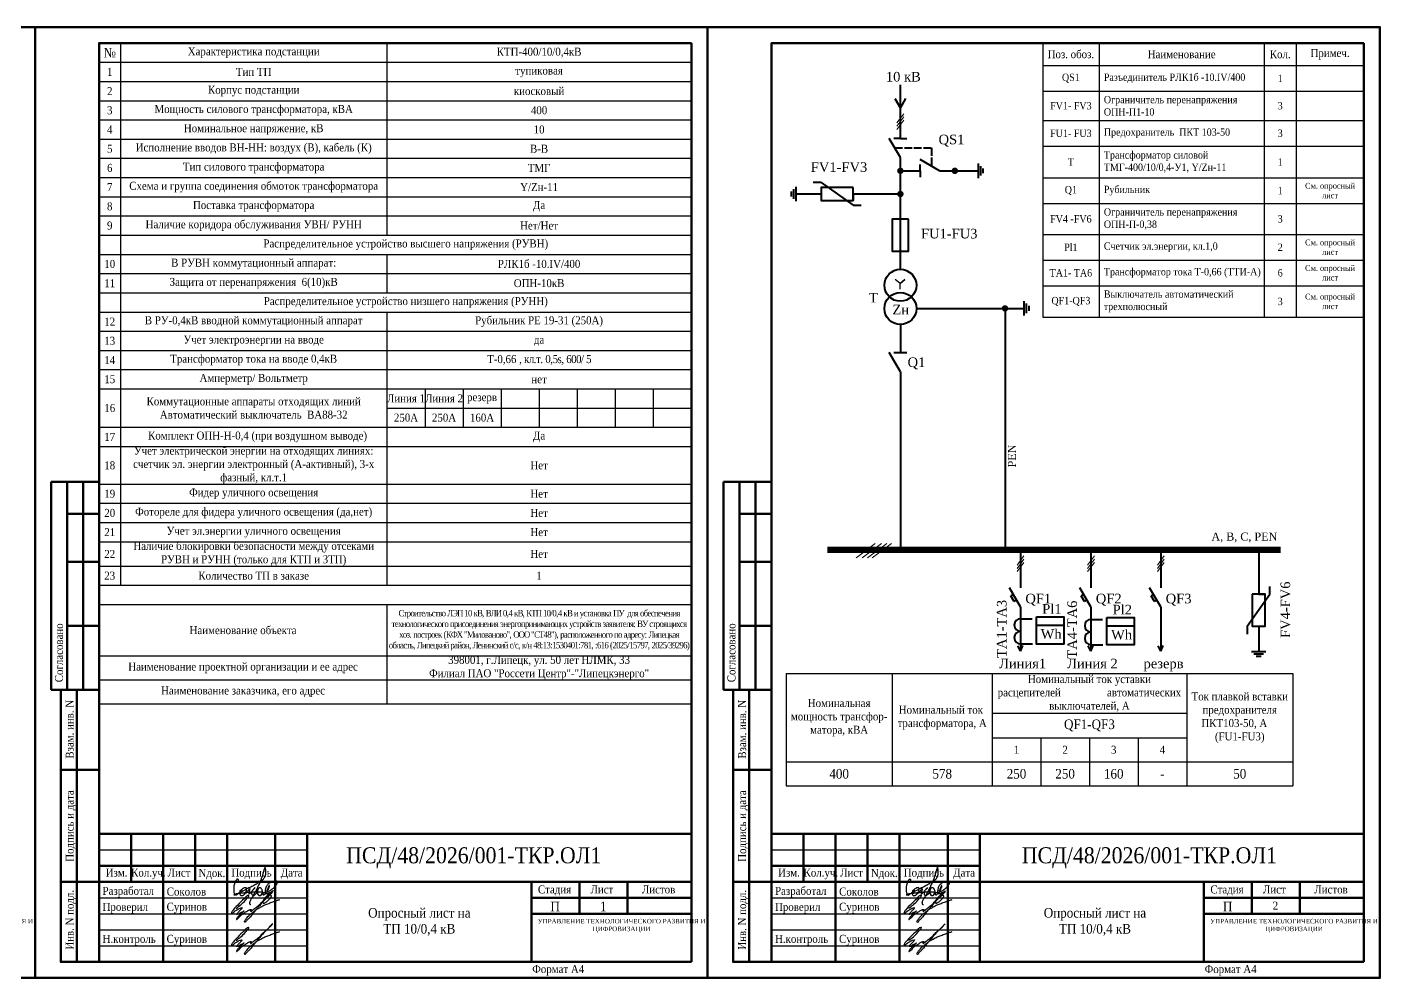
# Model space of a CAD drawing. Header units: millimetres. Extents: x 2157 to 10678, y 3616 to 3913.
# Drawn here: x 10255.4 to 10677.9, y 3616.3 to 3913.3 of the extents above; entities that cross this region are included whole.
import ezdxf

# ---------------------------------------------------------------- set-up
doc = ezdxf.new("R2010")
doc.units = ezdxf.units.MM
doc.linetypes.add('ACAD_ISO02W100', pattern=[15, 12, -3])
for name, color, linetype in [('П', 7, 'Continuous'), ('Чертеж', 7, 'Continuous'), ('Электрики', 7, 'Continuous')]:
    doc.layers.add(name, color=color, linetype=linetype)
doc.styles.add('Simplex8', font='times.ttf', dxfattribs={"height": 3.5})
doc.styles.get("Standard").update_dxf_attribs({"font": 'arial.ttf'})
doc.styles.add('стиль1', font='times.ttf', dxfattribs={"width": 0.9})
doc.styles.add('стиль2', font='times.ttf', dxfattribs={"width": 0.9, "height": 2.5})

# ---------------------------------------------------------------- blocks, each defined once
blk = doc.blocks.new('Штамп б')
at = {"lineweight": 70}
for points in [[(20, 0), (8, 0), (8, 85), (20, 85)], [(13, 0), (13, 85)], [(8, 60), (20, 60)], [(8, 25), (20, 25)]]:
    blk.add_lwpolyline(points, dxfattribs=at)
at = {"lineweight": 25, "style": 'Simplex8', "width": 0.9}
for s, p in [('Взам. инв. N', (12.06, 63.49)), ('Подпись и дата', (12.06, 31.28)), ('Инв. N подл.', (12.06, 3.82))]:
    blk.add_text(s, height=2.5, rotation=90, dxfattribs=at).set_placement(p)
blk = doc.blocks.new('A$C5B0935FB')
at = {"lineweight": 70}
for p, q in [((20, 65), (5, 65)), ((5, 0), (5, 65)), ((10, 55), (10, 65)), ((15, 0), (15, 65)), ((20, 0), (20, 65)), ((10, 40), (10, 55)), ((10, 55), (20, 55)), ((10, 20), (10, 40)), ((10, 40), (20, 40)), ((10, 0), (10, 20)), ((10, 20), (20, 20)), ((10, 0), (5, 0)), ((15, 0), (10, 0)), ((20, 0), (15, 0)), ((15, 0), (15, 0))]:
    blk.add_line(p, q, dxfattribs=at)
at = {"lineweight": 25, "style": 'стиль1', "width": 0.9}
blk.add_text('Согласовано', height=2.5, rotation=90, dxfattribs=at).set_placement((8.72, 2.35))
blk = doc.blocks.new('A$C7F1F469D')
at = {"color": 5, "lineweight": 25}
blk.add_spline([(-0.1, 1.78), (1.34, 2.93), (2.75, 4.33), (3.55, 5.31), (3.81, 5.64), (3.86, 5.8), (3.66, 5.81), (3.25, 5.7), (2.89, 5.36), (-1.09, 1.26), (-1.29, 0.98), (-1.47, 0.67), (-1.59, 0.28), (-1.54, 0.16), (-0.98, 0.55), (-0.42, 1.01), (0.34, 1.44), (1.08, 1.86), (1.69, 1.97), (1.62, 1.83), (1.26, 1.37), (0.56, 0.61), (0.16, 0.22), (0, 0), (0.24, -0.04), (0.82, 0.16), (1.44, 0.58), (2.18, 0.95), (2.33, 1.04), (1.93, 0.58), (1.28, 0.02), (0.64, -0.58), (0.1, -1.31), (-0.06, -1.68), (0.13, -1.59), (0.39, -1.41), (1.23, -0.56), (1.62, -0.16), (2.27, 0.27), (2.82, 0.65), (3.41, 1.04), (3.83, 1.25), (4.1, 1.35), (4.33, 1.44), (4.56, 1.45), (4.6, 1.35), (4.48, 1.19), (4.35, 0.92), (4.39, 0.82), (4.59, 0.91), (5.09, 1.34), (6.19, 2.18), (7.41, 3.21), (8.36, 4.22), (9.62, 5.31), (10.99, 6.68), (11.27, 6.98), (9.83, 5.51), (8.6, 4.26), (7.7, 3.28), (7.2, 2.7), (6.74, 2.12), (6.16, 1.41), (5.49, 0.62), (4.74, -0.34), (3.92, -1.29), (3.19, -1.94), (2.91, -2.31), (2.67, -2.58), (2.52, -2.55), (2.49, -2.26), (2.69, -1.9), (3.27, -1.11), (3.8, -0.52), (4.48, 0.07), (5.33, 0.79), (5.97, 1.29), (6.7, 1.77), (7.56, 2.21), (8.83, 2.91), (10.02, 3.35), (11.36, 3.83), (12.55, 4.24), (13.47, 4.57)], degree=3, dxfattribs=at)
blk = doc.blocks.new('Штамп фамилии')
at = {"color": 5}
for points in [[(43.73, -2.14), (43.83, -1.98), (43.93, -1.82), (44.04, -1.65), (44.11, -1.55), (44.23, -1.38), (44.32, -1.29), (44.41, -1.19), (44.52, -1.03), (44.65, -0.88), (44.74, -0.73), (44.83, -0.66), (44.93, -0.57), (44.93, -0.53), (44.92, -0.75), (44.86, -0.97), (44.83, -1.07), (44.81, -1.22), (44.75, -1.37), (44.72, -1.49), (44.69, -1.6), (44.66, -1.72), (44.63, -1.84), (44.61, -1.96), (44.61, -2.1), (44.64, -2.21), (44.67, -2.3), (44.77, -2.23), (44.87, -2.13), (44.95, -2.04), (45.04, -1.97), (45.13, -1.84), (45.25, -1.75), (45.32, -1.64), (45.4, -1.54), (45.51, -1.43), (45.63, -1.29), (45.73, -1.16), (45.83, -1.06), (45.94, -0.96), (46.05, -0.86), (46.13, -0.75), (46.2, -0.67), (46.28, -0.54), (46.36, -0.41), (46.45, -0.32), (46.54, -0.26), (46.33, -0.52), (46.17, -0.74), (46, -0.92), (45.89, -1.03), (45.74, -1.16), (45.61, -1.34), (45.55, -1.5), (45.52, -1.66), (45.51, -1.81), (45.5, -1.93), (45.5, -2.12), (45.55, -2.29), (45.59, -2.43), (45.65, -2.53), (45.74, -2.63), (45.87, -2.7), (46.05, -2.74), (46.16, -2.73), (46.26, -2.7), (46.4, -2.59), (46.51, -2.5), (46.61, -2.41), (46.74, -2.28), (46.84, -2.17), (46.91, -2.07), (47.05, -1.95), (47.16, -1.81), (47.24, -1.61), (47.28, -1.44), (47.26, -1.27), (47.26, -1.17), (47.25, -0.99), (47.25, -0.89), (47.28, -1.05), (47.28, -1.25), (47.27, -1.42), (47.27, -1.63), (47.28, -1.76), (47.3, -1.91), (47.32, -2.03), (47.34, -2.14), (47.38, -2.26), (47.43, -2.39), (47.49, -2.46), (47.55, -2.56), (47.63, -2.62), (47.79, -2.73), (47.93, -2.77), (48.05, -2.78), (48.16, -2.76), (48.29, -2.72), (48.43, -2.59), (48.56, -2.49), (48.67, -2.32), (48.74, -2.18), (48.82, -2.05), (48.89, -1.91), (48.93, -1.71), (48.93, -1.5), (48.92, -1.36), (48.89, -1.23), (48.84, -1.12), (48.77, -0.98), (48.7, -0.83), (48.62, -0.66), (48.52, -0.54), (48.43, -0.46), (48.31, -0.37), (48.2, -0.33), (48.1, -0.3), (48.01, -0.29), (47.91, -0.3), (47.82, -0.34), (47.69, -0.44), (47.61, -0.52), (47.55, -0.62), (47.5, -0.7), (47.43, -0.84), (47.4, -0.92), (47.38, -1.05), (47.32, -1.19), (47.28, -1.36), (47.3, -1.71), (47.35, -2.01), (47.38, -2.24), (47.56, -2.51), (47.76, -2.64), (47.95, -2.71), (48.21, -2.71), (48.39, -2.59), (48.56, -2.41), (48.76, -2.15), (48.94, -2.02), (49, -1.97), (48.99, -2.14), (48.99, -2.3), (49.03, -2.41), (49.1, -2.51), (49.19, -2.51), (49.33, -2.47), (49.46, -2.38), (49.69, -2.22), (49.82, -2.09), (50.06, -1.91), (50.18, -1.73), (50.36, -1.48), (50.47, -1.3), (50.56, -1.12), (50.59, -1.06), (50.65, -0.98), (50.74, -0.81), (50.79, -0.66), (50.84, -0.53), (50.88, -0.41), (50.96, -0.25), (51, -0.09), (51.03, 0.06), (51.04, 0.16), (51.03, 0.28), (51.03, 0.37), (50.99, 0.41), (50.95, 0.4), (50.92, 0.34), (50.87, 0.24), (50.82, 0.13), (50.78, 0.03), (50.73, -0.06), (50.71, -0.14), (50.67, -0.22), (50.62, -0.34), (50.58, -0.46), (50.55, -0.57), (50.51, -0.66), (50.46, -0.74), (50.42, -0.83), (50.38, -0.95), (50.31, -1.07), (50.27, -1.17), (50.26, -1.28), (50.26, -1.41), (50.29, -1.48), (50.33, -1.51), (50.38, -1.52), (50.51, -1.54), (50.64, -1.52), (50.81, -1.47), (50.95, -1.4), (51.11, -1.3), (51.29, -1.22), (51.39, -1.11), (51.52, -1.04), (51.61, -0.95), (51.72, -0.88), (51.85, -0.74), (52, -0.66), (52.17, -0.54), (52.29, -0.43), (52.42, -0.29), (52.55, -0.12), (52.81, 0.14), (52.96, 0.34), (53.06, 0.44), (53.23, 0.71), (53.35, 0.85), (53.46, 1.1), (53.53, 1.37), (53.56, 1.53), (53.55, 1.64), (53.48, 1.68), (53.37, 1.71), (53.22, 1.74), (53.08, 1.75), (52.93, 1.76), (52.74, 1.75), (52.59, 1.72), (52.41, 1.69), (52.3, 1.66), (52.19, 1.62), (52.05, 1.58), (51.87, 1.53), (51.73, 1.47), (51.6, 1.42), (51.5, 1.37), (51.36, 1.3), (51.24, 1.26), (51.08, 1.18), (50.97, 1.1), (50.83, 0.98), (50.73, 0.9), (50.58, 0.79), (50.41, 0.59), (50.31, 0.47), (50.22, 0.31), (50.15, 0.2), (50.05, 0.03), (50, -0.13), (49.94, -0.25), (49.89, -0.41), (49.85, -0.58), (49.81, -0.74), (49.77, -0.98), (49.75, -1.13), (49.74, -1.3), (49.72, -1.48), (49.7, -1.63), (49.7, -1.76), (49.69, -1.89), (49.73, -1.99), (49.77, -2.03), (49.86, -2.07), (49.94, -2.07), (50.05, -2.08), (50.18, -2.08), (50.31, -2.07), (50.39, -2.04), (50.54, -2.01), (50.72, -1.96), (50.96, -1.88), (51.14, -1.83), (51.26, -1.78), (51.39, -1.74), (51.56, -1.7), (51.72, -1.63), (51.88, -1.57), (52.04, -1.49), (52.13, -1.41), (52.22, -1.28), (52.24, -1.22), (52.18, -1.27), (52.06, -1.35), (51.95, -1.42), (51.83, -1.49), (51.72, -1.55), (51.63, -1.65), (51.53, -1.75), (51.44, -1.86), (51.33, -1.92), (51.23, -2.02), (51.13, -2.11), (51.02, -2.2), (50.92, -2.26), (50.81, -2.34), (50.75, -2.44), (50.66, -2.52), (50.55, -2.61), (50.5, -2.67), (50.4, -2.78), (50.3, -2.89), (50.18, -2.99), (50.11, -3.06), (49.99, -3.17), (49.87, -3.28), (49.76, -3.38), (49.63, -3.54), (49.53, -3.65), (49.49, -3.74), (49.41, -3.86), (49.34, -3.96), (49.27, -4.04), (49.19, -4.15), (49.15, -4.22), (49.09, -4.33), (49.05, -4.44), (49.03, -4.54), (49.03, -4.64), (49.03, -4.72), (49.03, -4.81), (49.04, -4.91), (49.05, -5), (49.08, -5.05), (49.14, -5.12), (49.19, -5.15), (49.32, -5.16), (49.52, -5.09), (49.61, -5.04), (49.79, -4.95), (49.93, -4.85), (50.02, -4.79), (50.17, -4.66), (50.3, -4.55), (50.49, -4.41), (50.64, -4.29), (50.79, -4.13), (50.96, -3.99), (51.12, -3.82), (51.28, -3.66), (51.42, -3.49), (51.51, -3.35), (51.6, -3.2), (51.63, -3.06), (51.66, -2.96), (51.66, -2.87), (51.61, -2.79), (51.55, -2.7), (51.42, -2.62), (51.36, -2.56), (51.06, -2.43), (50.9, -2.37), (50.74, -2.3), (50.52, -2.21), (50.27, -2.09), (50.08, -2.05), (49.88, -1.98), (49.69, -1.95), (49.48, -1.91), (49.23, -1.85), (49.07, -1.8), (48.9, -1.77), (48.69, -1.74), (48.57, -1.72), (48.35, -1.7), (48.23, -1.7), (48.05, -1.68), (47.81, -1.66), (47.6, -1.65), (47.4, -1.65), (47.25, -1.65), (47, -1.63), (46.84, -1.64), (46.62, -1.65), (46.43, -1.66), (46.27, -1.67), (46.1, -1.69), (45.81, -1.71), (45.58, -1.71), (45.37, -1.74), (45.12, -1.76), (44.85, -1.77), (44.66, -1.77), (44.47, -1.79), (44.19, -1.8), (44.03, -1.82), (43.69, -1.85), (43.48, -1.89), (43.28, -1.91), (43.06, -1.95), (42.79, -1.98), (42.58, -2.01), (42.41, -2.04), (42.07, -2.06), (41.79, -2.1), (41.52, -2.14), (41.25, -2.18), (40.95, -2.22), (40.69, -2.26), (40.48, -2.32), (40.25, -2.38), (40.08, -2.45), (39.94, -2.51), (40.01, -2.53), (40.29, -2.48), (40.42, -2.42), (40.63, -2.37), (40.91, -2.32), (41.13, -2.22), (41.37, -2.12), (41.57, -1.98), (41.78, -1.85), (41.96, -1.76), (42.11, -1.68), (42.25, -1.57), (42.49, -1.48), (42.66, -1.38), (42.84, -1.28), (43.03, -1.17), (43.29, -1.03), (43.5, -0.91), (43.63, -0.85), (43.71, -0.79), (43.85, -0.74), (43.99, -0.66), (44.12, -0.57), (44.26, -0.49), (44.44, -0.39), (44.66, -0.27), (44.85, -0.19), (45.07, -0.09), (45.27, 0.01), (45.6, 0.18), (45.89, 0.32), (46.14, 0.46), (46.28, 0.53), (46.41, 0.58), (46.52, 0.65), (46.65, 0.72), (46.8, 0.81), (46.92, 0.88), (47.08, 0.96), (47.28, 1.1), (47.44, 1.22), (47.61, 1.32), (47.82, 1.45), (47.96, 1.51), (48.11, 1.6), (48.27, 1.69), (48.4, 1.8), (48.56, 1.9), (48.67, 1.98), (48.87, 2.12), (48.96, 2.2), (49.05, 2.26), (49.18, 2.41), (49.33, 2.58), (49.44, 2.76), (49.53, 2.91), (49.58, 2.99), (49.65, 3.13), (49.69, 3.19), (49.72, 3.27), (49.77, 3.43), (49.81, 3.54), (49.83, 3.65), (49.87, 3.74), (49.89, 3.84), (49.91, 3.97), (49.91, 4.05), (49.93, 4.19), (49.93, 4.29), (49.93, 4.48), (49.94, 4.62), (49.93, 4.79), (49.94, 4.92), (49.92, 5.17), (49.9, 5.34), (49.85, 5.46), (49.82, 5.64), (49.8, 5.81), (49.75, 6.03), (49.72, 6.14), (49.7, 6.21), (49.66, 6.11), (49.6, 5.96), (49.54, 5.74), (49.49, 5.6), (49.45, 5.5), (49.4, 5.38), (49.36, 5.28), (49.33, 5.13), (49.29, 5.05), (49.24, 4.88), (49.22, 4.8), (49.21, 4.71), (49.14, 4.53), (49.13, 4.39), (49.1, 4.29), (49.08, 4.21), (49.04, 4.11), (48.98, 3.94), (48.93, 3.75), (48.85, 3.52), (48.8, 3.33), (48.75, 3.18), (48.71, 3.05), (48.67, 2.91), (48.61, 2.76), (48.51, 2.51), (48.43, 2.27), (48.3, 2), (48.19, 1.73), (48.04, 1.41), (47.91, 1.07), (47.75, 0.67), (47.66, 0.47), (47.53, 0.23), (47.46, 0.05), (47.33, -0.21), (47.23, -0.42), (47.12, -0.63), (46.99, -0.88), (46.89, -1.07), (46.77, -1.3), (46.67, -1.5), (46.57, -1.65), (46.47, -1.88), (46.38, -2.04), (46.33, -2.15), (46.23, -2.39), (46.13, -2.57), (46.02, -2.74), (45.92, -2.88), (45.86, -3.02), (45.76, -3.15), (45.6, -3.42), (45.47, -3.62), (45.35, -3.84), (45.24, -4.02), (45.15, -4.2), (45.03, -4.41), (44.92, -4.61), (44.89, -4.74), (44.89, -4.8), (44.88, -4.88), (44.86, -4.94), (44.86, -5.01), (44.85, -5.09), (44.85, -5.14), (44.87, -5.24), (44.88, -5.29), (44.9, -5.35), (44.92, -5.38), (44.94, -5.41), (44.97, -5.44), (45.04, -5.47), (45.11, -5.49), (45.2, -5.49), (45.28, -5.49)], [(40.77, 1.76), (40.77, 1.49), (40.98, 1.54), (41.14, 1.65), (41.28, 1.84), (41.37, 1.98), (41.37, 2.16), (41.29, 2.26), (41.2, 2.35), (41.07, 2.38), (40.96, 2.38), (40.9, 2.32), (40.79, 2.19), (40.73, 2.13), (40.66, 2.05), (40.62, 1.93), (40.51, 1.89), (40.45, 1.78), (40.45, 1.69), (40.4, 1.64), (40.35, 1.55), (40.31, 1.46), (40.27, 1.35), (40.24, 1.25), (40.21, 1.16), (40.17, 1.04), (40.14, 0.95), (40.12, 0.86), (40.09, 0.75), (40.06, 0.65), (40.02, 0.57), (40.01, 0.47), (39.99, 0.39), (39.97, 0.24), (39.95, 0.12), (39.93, -0.06), (39.93, -0.18), (39.92, -0.3), (39.91, -0.4), (39.91, -0.51), (39.91, -0.63), (39.91, -0.74), (39.92, -0.85), (39.92, -0.95), (39.93, -1.03), (39.93, -1.13), (39.93, -1.22), (39.94, -1.38), (39.94, -1.52), (39.96, -1.64), (39.97, -1.75), (40.04, -1.95), (40.08, -2.05), (40.12, -2.17), (40.16, -2.26), (40.23, -2.39), (40.31, -2.48), (40.41, -2.55), (40.52, -2.6), (40.59, -2.61), (40.69, -2.57), (40.79, -2.5), (40.88, -2.43), (40.96, -2.37), (41.08, -2.27), (41.22, -2.14), (41.34, -2.09), (41.46, -2), (41.55, -1.93), (41.66, -1.84), (41.74, -1.76), (41.81, -1.7), (41.89, -1.64), (41.99, -1.55), (42.03, -1.45), (41.93, -1.63), (41.9, -1.74), (41.88, -1.84), (41.86, -1.94), (41.83, -2.04), (41.83, -2.17), (41.83, -2.27), (41.85, -2.37), (41.88, -2.46), (41.92, -2.54), (41.99, -2.64), (42.08, -2.71), (42.19, -2.74), (42.29, -2.74), (42.42, -2.74), (42.55, -2.72), (42.7, -2.69), (42.81, -2.65), (42.91, -2.61), (43.07, -2.5), (43.17, -2.4), (43.27, -2.29), (43.37, -2.17), (43.47, -2.07), (43.55, -1.94), (43.61, -1.82), (43.7, -1.66), (43.76, -1.52), (43.83, -1.36), (43.89, -1.19), (43.91, -1.04), (43.93, -0.85), (43.93, -0.69), (43.93, -0.56), (43.9, -0.44), (43.83, -0.37), (43.73, -0.31), (43.6, -0.3), (43.42, -0.3), (43.28, -0.33), (43.17, -0.37), (43, -0.47), (42.88, -0.54), (42.8, -0.59), (42.66, -0.67), (42.56, -0.74), (42.42, -0.84), (42.28, -0.96), (42.18, -1.08), (42.12, -1.19), (42.08, -1.32), (42.02, -1.48)], [(42.05, -1.5), (42.12, -1.46), (42.2, -1.41), (42.26, -1.36), (42.36, -1.28), (42.43, -1.16), (42.49, -1.06), (42.51, -0.95), (42.54, -0.85), (42.52, -0.78), (42.4, -0.86), (42.29, -0.96), (42.18, -1.05), (42.09, -1.11), (42, -1.18), (41.92, -1.24), (41.85, -1.3), (41.79, -1.35), (41.75, -1.41)]]:
    blk.add_lwpolyline(points, dxfattribs=at)
at = {"layer": 'Чертеж', "color": 67, "lineweight": -2, "true_color": 0x727430}
for p in [(40.81, -8.53), (40.81, -18.55)]:
    blk.add_blockref('A$C7F1F469D', p, dxfattribs=at)
at = {"color": 7, "char_height": 2.5, "attachment_point": 4, "style": 'стиль1'}
for s, insert, width in [(' Разработал', (-1.9, -1.68), 17), ('Соколов', (18.98, -1.52), 20), (' Проверил', (-1.9, -6.68), 17), (' Суринов', (18.1, -6.65), 20), (' Н.контроль', (-1.9, -16.68), 17), (' Суринов', (18.1, -16.68), 20)]:
    blk.add_mtext(s, dxfattribs=dict(at, insert=insert, width=width))
blk = doc.blocks.new('А4 в ТКР')
at = {"lineweight": 70}
for p, q in [((1351178.48, 433019.77), (1351178.48, 432732.77)), ((1351178.48, 432772.77), (1350993.48, 432772.77))]:
    blk.add_line(p, q, dxfattribs=at)
for points in [[(1351178.48, 433019.77), (1350993.48, 433019.77), (1350993.48, 432732.77)], [(1350993.48, 432772.77), (1350993.48, 432732.77)], [(1351003.48, 432772.77), (1351003.48, 432757.77)], [(1351003.48, 432772.77), (1351003.48, 432757.77)], [(1351013.48, 432772.77), (1351013.48, 432732.77)], [(1351013.48, 432772.77), (1351013.48, 432732.77)], [(1351023.48, 432772.77), (1351023.48, 432757.77)], [(1351023.48, 432772.77), (1351023.48, 432757.77)], [(1351033.48, 432772.77), (1351033.48, 432732.77)], [(1351033.48, 432772.77), (1351033.48, 432732.77)], [(1351048.48, 432772.77), (1351048.48, 432732.77)], [(1351048.48, 432772.77), (1351048.48, 432732.77)], [(1351058.48, 432772.77), (1351058.48, 432732.77)], [(1351058.48, 432772.77), (1351058.48, 432732.77)], [(1350993.48, 432762.77), (1351058.48, 432762.77)], [(1350993.48, 432762.77), (1351058.48, 432762.77)], [(1350993.48, 432757.77), (1351058.48, 432757.77)], [(1350993.48, 432757.77), (1351058.48, 432757.77)], [(1351058.48, 432757.77), (1351178.48, 432757.77)], [(1351058.48, 432757.77), (1351178.48, 432757.77)], [(1351128.48, 432757.77), (1351128.48, 432732.77)], [(1351128.48, 432757.77), (1351128.48, 432732.77)], [(1351143.48, 432757.77), (1351143.48, 432747.77)], [(1351143.48, 432757.77), (1351143.48, 432747.77)], [(1351158.48, 432757.77), (1351158.48, 432747.77)], [(1351158.48, 432757.77), (1351158.48, 432747.77)], [(1351128.48, 432752.77), (1351178.48, 432752.77)], [(1351128.48, 432752.77), (1351178.48, 432752.77)], [(1351128.48, 432747.77), (1351178.48, 432747.77)], [(1351128.48, 432747.77), (1351178.48, 432747.77)], [(1350993.48, 432732.77), (1351178.48, 432732.77)], [(1350993.48, 432732.77), (1351178.48, 432732.77)]]:
    blk.add_lwpolyline(points, dxfattribs=at)
at = {"lineweight": 30}
for points in [[(1350993.48, 432772.77), (1351058.48, 432772.77)], [(1350993.48, 432767.77), (1351058.48, 432767.77)], [(1350993.48, 432767.77), (1351058.48, 432767.77)], [(1350993.48, 432757.77), (1351058.48, 432757.77)], [(1350993.48, 432757.77), (1351058.48, 432757.77)], [(1350993.48, 432752.77), (1351058.48, 432752.77)], [(1350993.48, 432752.77), (1351058.48, 432752.77)], [(1350993.48, 432747.77), (1351058.48, 432747.77)], [(1350993.48, 432747.77), (1351058.48, 432747.77)], [(1350993.48, 432742.77), (1351058.48, 432742.77)], [(1350993.48, 432742.77), (1351058.48, 432742.77)], [(1350993.48, 432737.77), (1351058.48, 432737.77)], [(1350993.48, 432737.77), (1351058.48, 432737.77)]]:
    blk.add_lwpolyline(points, dxfattribs=at)
at = {"layer": 'П'}
blk.add_line((1351183.48, 433024.77), (1351183.48, 432727.77), dxfattribs=at)
for points in [[(1350973.48, 432727.77), (1351183.48, 432727.77), (1351183.48, 433024.77), (1350973.48, 433024.77)], [(1350973.48, 433024.77), (1351183.48, 433024.77), (1351183.48, 432727.77), (1350973.48, 432727.77)]]:
    blk.add_lwpolyline(points, close=True, dxfattribs=at)
for name, p in [('A$C5B0935FB', (1350973.48, 432817.77)), ('Штамп фамилии', (1350995.61, 432756.25))]:
    blk.add_blockref(name, p)
at = {"lineweight": 25}
blk.add_blockref('Штамп б', (1350973.48, 432732.77), dxfattribs=at)
at = {"lineweight": 25, "style": 'стиль1', "width": 0.9}
for s, height, p in [('Изм.', 2.5, (1350995.53, 432759.43)), ('Кол.уч.', 2.5, (1351003.48, 432759.43)), ('Лист', 2.5, (1351014.88, 432759.43)), ('Nдок.', 2.5, (1351024.5, 432759.29)), ('Подпись', 2.5, (1351034.77, 432759.43)), ('Дата', 2.5, (1351050.19, 432759.43)), ('Стадия', 2.5, (1351130.52, 432754.17)), ('Лист', 2.5, (1351146.94, 432754.17)), ('Листов', 2.5, (1351162.99, 432754.17)), ('П', 3, (1351134.43, 432748.58)), ('Формат А4', 2.5, (1351128.74, 432729.3))]:
    blk.add_text(s, height=height, dxfattribs=at).set_placement(p)
at = {"layer": 'Чертеж', "lineweight": 25, "insert": (1351156.65, 432744.07), "char_height": 1.8, "width": 54.1956, "attachment_point": 5, "style": 'стиль2'}
blk.add_mtext('{\\fTimes New Roman|b0|i0|c204|p16;\\H0.8x;УПРАВЛЕНИЕ ТЕХНОЛОГИЧЕСКОГО РАЗВИТИЯ И ЦИФРОВИЗАЦИИ}', dxfattribs=at)
blk = doc.blocks.new('*T51')
at = {"layer": 'Электрики', "color": 0, "linetype": 'ByBlock', "lineweight": -2, "transparency": 16777216}
for p, q in [((0, 0), (184.91, 0)), ((0, 0), (0, -206.35)), ((6.65, 0), (6.65, -169.36)), ((89.91, 0), (89.91, -60)), ((184.91, 0), (184.91, -206.35)), ((0, -6), (184.91, -6)), ((0, -12), (184.91, -12)), ((0, -18), (184.91, -18)), ((0, -24), (184.91, -24)), ((0, -30), (184.91, -30)), ((0, -36), (184.91, -36)), ((0, -42), (184.91, -42)), ((0, -48), (184.91, -48)), ((0, -54), (184.91, -54)), ((0, -60), (184.91, -60)), ((0, -66), (184.91, -66)), ((89.91, -66), (89.91, -78)), ((0, -72), (184.91, -72)), ((0, -78), (184.91, -78)), ((0, -84), (184.91, -84)), ((89.91, -84), (89.91, -169.36)), ((0, -90), (184.91, -90)), ((0, -96), (184.91, -96)), ((0, -102), (184.91, -102)), ((0, -108), (184.91, -108)), ((101.79, -108), (101.79, -120)), ((113.66, -108), (113.66, -120)), ((125.54, -108), (125.54, -120)), ((137.41, -108), (137.41, -120)), ((149.29, -108), (149.29, -120)), ((161.16, -108), (161.16, -120)), ((173.04, -108), (173.04, -120)), ((89.91, -114), (184.91, -114)), ((0, -120), (184.91, -120)), ((0, -126), (184.91, -126)), ((0, -137.76), (184.91, -137.76)), ((0, -143.76), (184.91, -143.76)), ((0, -149.76), (184.91, -149.76)), ((0, -155.76), (184.91, -155.76)), ((0, -163.36), (184.91, -163.36)), ((0, -169.36), (184.91, -169.36)), ((0, -175.36), (184.91, -175.36)), ((89.91, -175.36), (89.91, -206.35)), ((0, -191.42), (184.91, -191.42)), ((0, -198.88), (184.91, -198.88)), ((0, -206.35), (184.91, -206.35))]:
    blk.add_line(p, q, dxfattribs=at)
at = {"layer": 'Электрики', "color": 0, "linetype": 'Continuous', "lineweight": 20, "transparency": 16777216, "attachment_point": 5}
for s, insert, char_height, width in [('{\\fTimes New Roman|b0|i0|c204|p18;\\W0.9;\\C256;№}', (3.33, -3), 3, 6.6401), ('{\\fTimes New Roman|b0|i0|c204|p18;\\H0.8x;\\W0.9;\\T0.8;\\C256;Строительство ЛЭП 10 кВ, ВЛИ 0,4 кВ, КТП 10/0,4 кВ и установка ПУ  для обеспечения технологического присоединения энергопринимающих устройств заявителя: ВУ строящихся хоз. построек (КФХ "Милованово", ООО "СТ48"), расположенного по адресу: Липецкая область, Липецкий район, Ленинский с/с, к/н 48:13:1530401:781, :616 (2025/15797, 2025/39296)}', (137.41, -183.39), 2.5, 94.988), ('{\\fTimes New Roman|b0|i0|c204|p18;\\W0.9;\\C256;398001, г.Липецк, ул. 50 лет НЛМК, 33 \\PФилиал ПАО "Россети Центр"-"Липецкэнерго" }', (137.41, -195.15), 2.5, 94.988)]:
    blk.add_mtext(s, dxfattribs=dict(at, insert=insert, char_height=char_height, width=width))
at = {"layer": 'Электрики', "color": 0, "linetype": 'Continuous', "lineweight": 20, "transparency": 16777216, "char_height": 2.5, "attachment_point": 5, "style": 'стиль1'}
for s, insert, width in [('Характеристика подстанции', (48.28, -3), 83.2509), ('КТП-400/10/0,4кВ', (137.41, -3), 94.988), ('1', (3.33, -9), 6.6401), ('Тип ТП', (48.28, -9), 83.2509), ('тупиковая', (137.41, -9), 94.988), ('2', (3.33, -15), 6.6401), ('Корпус подстанции', (48.28, -15), 83.2509), ('киосковый', (137.41, -15), 94.988), ('3', (3.33, -21), 6.6401), ('Мощность силового трансформатора, кВА', (48.28, -21), 83.2509), ('400', (137.41, -21), 94.988), ('Номинальное напряжение, кВ', (48.28, -27), 83.2509), ('4', (3.33, -27), 6.6401), ('10', (137.41, -27), 94.988), ('5', (3.33, -33), 6.6401), ('Исполнение вводов ВН-НН: воздух (В), кабель (К)', (48.28, -33), 83.2509), ('{\\C256;В-В}', (137.41, -33), 94.988), ('6', (3.33, -39), 6.6401), ('Тип силового трансформатора', (48.28, -39), 83.2509), ('{\\C256;ТМГ\\P}', (137.41, -39), 94.988), ('7', (3.33, -45), 6.6401), ('Схема и группа соединения обмоток трансформатора', (48.28, -45), 83.2509), ('{\\C256;Y/Zн-11}', (137.41, -45), 94.988), ('8', (3.33, -51), 6.6401), ('Поставка трансформатора', (48.28, -51), 83.2509), ('{\\C256;Да\\P}', (137.41, -51), 94.988), ('9', (3.33, -57), 6.6401), ('Наличие коридора обслуживания УВН/ РУНН', (48.28, -57), 83.2509), ('{\\C256;Нет/Нет}', (137.41, -57), 94.988), ('{\\C256;Распределительное устройство высшего напряжения (РУВН)}', (95.78, -63), 178.2509), ('В РУВН коммутационный аппарат:', (48.28, -69), 83.2509), ('{\\C256;РЛК1б -10.IV/400}', (137.41, -69), 92.408), ('10', (3.33, -69), 6.6401), ('11', (3.33, -75), 6.6401), ('{\\fTimes New Roman|b0|i0|c204|p18;\\W0.9;Защита от перенапряжения  6(10)кВ}', (48.28, -75), 83.2509), ('{\\C256;ОПН-10кВ}', (137.41, -75), 94.988), ('{\\C256;Распределительное устройство низшего напряжения (РУНН)\\P}', (95.78, -81), 178.2509), ('12', (3.33, -87), 6.6401), ('{\\fTimes New Roman|b0|i0|c204|p18;\\W0.9;\\C256;В РУ-0,4кВ вводной коммутационный аппарат\\P}', (48.28, -87), 83.2509), ('{\\C256;Рубильник РЕ 19-31 (250А)}', (137.41, -87), 94.988), ('13', (3.33, -93), 6.6401), ('Учет электроэнергии на вводе', (48.28, -93), 83.2509), ('да', (137.41, -93), 94.988), ('14', (3.33, -99), 6.6401), ('Трансформатор тока на вводе 0,4кВ', (48.28, -99), 83.2509), ('\\A1;Т-0,66 {\\T0.9;\\C256;, кл.т. 0,5s, 600/ 5}', (137.41, -99), 94.988), ('15', (3.33, -105), 6.6401), ('Амперметр/ Вольтметр', (48.28, -105), 83.2509), ('{\\C256;нет}', (137.41, -105), 94.988), ('Линия 1', (95.85, -111), 11.863), ('Линия 2', (107.73, -111), 11.863), ('16', (3.33, -114), 6.6401), ('{\\C256;Коммутационные аппараты отходящих линий \\PАвтоматический выключатель  ВА88-32}', (48.28, -114), 83.2509), ('резерв', (119.6, -111), 11.863), ('250А', (95.85, -117), 11.863), ('250А', (107.73, -117), 11.863), ('160А', (119.6, -117), 11.863), ('17', (3.33, -123), 6.6401), ('\\pi2.4356;{\\C256;Комплект ОПН-Н-0,4 (при воздушном выводе)\\P}', (48.28, -123), 83.2509), ('Да', (137.41, -123), 94.988), ('{\\C256;Учет электрической энергии на отходящих линиях: счетчик эл. энергии электронный (А-активный), 3-х фазный, кл.т.1}', (48.28, -131.88), 83.2509), ('18', (3.33, -131.88), 6.6401), ('Нет', (137.41, -131.88), 94.988), ('{\\C256;Фидер уличного освещения}', (48.28, -140.76), 83.2509), ('19', (3.33, -140.76), 6.6401), ('{\\fTimes New Roman|b0|i0|c204|p18;\\W0.9;\\C256;Нет\\P}', (137.41, -140.76), 94.988), ('20', (3.33, -146.76), 6.6401), ('{\\C256;Фотореле для фидера уличного освещения (да,нет)}', (48.28, -146.76), 83.2509), ('{\\fTimes New Roman|b0|i0|c204|p18;\\W0.9;\\C256;Нет\\P}', (137.41, -146.76), 94.988), ('21', (3.33, -152.76), 6.6401), ('{\\fTimes New Roman|b0|i0|c204|p18;\\W0.9;\\C256;Учет эл.энергии уличного освещения\\P}', (48.28, -152.76), 83.2509), ('{\\fTimes New Roman|b0|i0|c204|p18;\\W0.9;\\C256;Нет\\P}', (137.41, -152.76), 94.988), ('{\\C256;Наличие блокировки безопасности между отсеками РУВН и РУНН (только для КТП и ЗТП)}', (48.28, -159.56), 83.2509), ('22', (3.33, -159.56), 6.6401), ('Нет', (137.41, -159.56), 94.988), ('23', (3.33, -166.36), 6.6401), ('{\\C256;Количество ТП в заказе}', (48.28, -166.36), 83.2509), ('1', (137.41, -166.36), 94.988), ('Наименование объекта', (44.96, -183.39), 89.903), ('Наименование проектной организации и ее адрес', (44.96, -195.15), 89.903), ('Наименование заказчика, его адрес', (44.96, -202.62), 89.903)]:
    blk.add_mtext(s, dxfattribs=dict(at, insert=insert, width=width))
blk = doc.blocks.new('*T73')
at = {"color": 0, "linetype": 'ByBlock', "lineweight": -2, "transparency": 16777216}
for p, q in [((0, 0), (158.27, 0)), ((0, 0), (0, -35.07)), ((33.19, 0), (33.19, -35.07)), ((64.37, 0), (64.37, -35.07)), ((125.12, 0), (125.12, -35.07)), ((158.27, 0), (158.27, -35.07)), ((64.37, -12.37), (125.12, -12.37)), ((64.37, -20.06), (125.12, -20.06)), ((79.56, -20.06), (79.56, -35.07)), ((94.75, -20.06), (94.75, -35.07)), ((109.93, -20.06), (109.93, -35.07)), ((0, -27.57), (158.27, -27.57)), ((0, -35.07), (158.27, -35.07))]:
    blk.add_line(p, q, dxfattribs=at)
at = {"color": 0, "lineweight": 40, "transparency": 16777216, "attachment_point": 5, "style": 'стиль2'}
for s, insert, char_height, width in [('Номинальный ток уставки расцепителей                 автоматических выключателей, А', (94.75, -6.18), 2.5, 57.7455), ('Номинальная мощность трансфор- матора, кВА', (16.59, -13.78), 2.5, 30.1864), ('Ток плавкой вставки предохранителя ПКТ103-50, А     (FU1-FU3)', (141.69, -13.78), 2.5, 30.1502), ('Номинальный ток                трансформатора, А', (48.78, -13.78), 2.5, 28.1864), ('QF1-QF3', (94.75, -16.21), 3, 57.7455), ('1', (71.97, -23.81), 2.5, 12.1864), ('2', (87.15, -23.81), 2.5, 12.1864), ('3', (102.34, -23.81), 2.5, 12.1864), ('4', (117.53, -23.81), 2.5, 12.1864), ('400', (16.59, -31.32), 3, 30.1864), ('578', (48.78, -31.32), 3, 28.1864), ('250', (71.97, -31.32), 3, 12.1864), ('250', (87.15, -31.32), 3, 12.1864), ('160', (102.34, -31.32), 3, 12.1864), ('-', (117.53, -31.32), 3, 12.1864), ('50', (141.69, -31.32), 3, 30.1502)]:
    blk.add_mtext(s, dxfattribs=dict(at, insert=insert, char_height=char_height, width=width))
blk = doc.blocks.new('*T72')
at = {"color": 0, "linetype": 'ByBlock', "lineweight": -2, "transparency": 16777216}
for p, q in [((0, 0), (100.32, 0)), ((0, 0), (0, -85.64)), ((17.6, 0), (17.6, -85.64)), ((69.18, 0), (69.18, -85.64)), ((79.18, 0), (79.18, -85.64)), ((100.32, 0), (100.32, -85.64)), ((0, -7), (100.32, -7)), ((0, -15), (100.32, -15)), ((0, -24.18), (100.32, -24.18)), ((0, -32.18), (100.32, -32.18)), ((0, -42.08), (100.32, -42.08)), ((0, -50.08), (100.32, -50.08)), ((0, -59.78), (100.32, -59.78)), ((0, -67.78), (100.32, -67.78)), ((0, -75.78), (100.32, -75.78)), ((0, -85.64), (100.32, -85.64))]:
    blk.add_line(p, q, dxfattribs=at)
at = {"lineweight": 30, "transparency": 16777216, "style": 'стиль1'}
for s, insert, char_height, width, attachment_point in [('Поз. обоз.', (8.8, -3.5), 2.5, 14.6032, 5), ('Наименование', (43.39, -3.5), 2.5, 48.5777, 5), ('Кол.', (74.18, -3.5), 2.5, 7, 5), ('Примеч.', (89.75, -3.5), 2.5, 21.1413, 5), ('QS1', (8.8, -11), 2.3, 14.6032, 5), ('Разъединитель РЛК1б -10.IV/400', (19.1, -11), 2.3, 48.5777, 4), ('1', (74.18, -11), 2.3, 7, 5), ('Ограничитель перенапряжения ОПН-П1-10', (19.1, -19.59), 2.3, 48.5777, 4), ('FV1- FV3', (8.8, -19.59), 2.3, 14.6032, 5), ('3', (74.18, -19.59), 2.3, 7, 5), ('FU1- FU3', (8.8, -28.18), 2.3, 14.6032, 5), ('Предохранитель  ПКТ 103-50', (19.1, -28.18), 2.3, 48.5777, 4), ('3', (74.18, -28.18), 2.3, 7, 5), ('Трансформатор силовой ТМГ-400/10/0,4-У1, Y/Zн-11', (19.1, -37.13), 2.3, 48.5777, 4), ('Т', (8.8, -37.13), 2.3, 14.6032, 5), ('1', (74.18, -37.13), 2.3, 7, 5), ('Q1', (8.8, -46.08), 2.3, 14.6032, 5), ('Рубильник', (19.1, -46.08), 2.3, 48.5777, 4), ('1', (74.18, -46.08), 2.3, 7, 5), ('См. опросный лист', (89.75, -46.08), 1.8, 18.1413, 5), ('FV4 -FV6', (8.8, -54.93), 2.3, 14.6032, 5), ('Ограничитель перенапряжения ОПН-П-0,38', (19.1, -54.93), 2.3, 48.5777, 4), ('3', (74.18, -54.93), 2.3, 7, 5), ('Pl1', (8.8, -63.78), 2.3, 14.6032, 5), ('Счетчик эл.энергии, кл.1,0 ', (19.1, -63.78), 2.3, 48.5777, 4), ('2', (74.18, -63.78), 2.3, 7, 5), ('См. опросный лист', (89.75, -63.78), 1.8, 18.1413, 5), ('ТА1- ТА6', (8.8, -71.78), 2.3, 14.6032, 5), ('Трансформатор тока Т-0,66 (ТТИ-А)', (19.1, -71.78), 2.3, 48.5777, 4), ('6', (74.18, -71.78), 2.3, 7, 5), ('См. опросный лист', (89.75, -71.78), 1.8, 18.1413, 5), ('QF1-QF3', (8.8, -80.71), 2.3, 14.6032, 5), ('Выключатель автоматический трехполюсный', (19.1, -80.71), 2.3, 48.5777, 4), ('3', (74.18, -80.71), 2.3, 7, 5), ('См. опросный лист', (89.75, -80.71), 1.8, 18.1413, 5)]:
    blk.add_mtext(s, dxfattribs=dict(at, insert=insert, char_height=char_height, width=width, attachment_point=attachment_point))

msp = doc.modelspace()

# ---------------------------------------------------------------- linework, layer by layer
at = {"lineweight": 40}
for p, q in [((10528.089, 3878.541), (10528.089, 3895.304)), ((10526.357, 3890.952), (10528.089, 3887.952)), ((10528.089, 3887.952), (10529.821, 3890.952)), ((10528.089, 3872.541), (10524.589, 3878.541)), ((10528.089, 3878.541), (10526.089, 3878.541)), ((10528.089, 3878.541), (10530.089, 3878.541)), ((10528.089, 3837.654), (10528.089, 3872.541)), ((10540.278, 3868.408), (10534.278, 3871.908)), ((10534.278, 3868.408), (10534.278, 3870.408)), ((10552.467, 3866.158), (10552.467, 3870.658)), ((10528.089, 3868.408), (10534.278, 3868.408)), ((10534.278, 3868.408), (10534.278, 3866.408)), ((10540.278, 3868.408), (10546.467, 3868.408)), ((10546.467, 3868.408), (10552.467, 3868.408)), ((10553.217, 3866.908), (10553.217, 3869.908)), ((10553.967, 3867.658), (10553.967, 3869.158)), ((10493.977, 3861.914), (10493.977, 3860.414)), ((10494.727, 3862.664), (10494.727, 3859.664)), ((10495.477, 3863.414), (10495.477, 3858.914)), ((10503.355, 3864.732), (10500.9, 3864.732)), ((10503.355, 3864.732), (10513.355, 3857.695)), ((10513.355, 3861.164), (10513.355, 3863.164)), ((10503.355, 3861.164), (10495.477, 3861.164)), ((10528.216, 3861.164), (10513.355, 3861.164)), ((10513.355, 3861.164), (10513.355, 3859.164)), ((10513.355, 3857.695), (10515.81, 3857.695)), ((10533.089, 3825.404), (10560.775, 3825.439)), ((10560.775, 3825.439), (10566.775, 3825.439)), ((10560.775, 3825.439), (10560.775, 3749.966)), ((10566.775, 3823.189), (10566.775, 3827.689)), ((10567.525, 3823.939), (10567.525, 3826.939)), ((10568.275, 3824.689), (10568.275, 3826.189)), ((10528.089, 3820.404), (10528.089, 3811.654)), ((10528.089, 3805.654), (10524.589, 3811.654)), ((10526.089, 3811.654), (10528.089, 3811.654)), ((10528.089, 3811.654), (10530.089, 3811.654)), ((10528.089, 3805.654), (10528.107, 3750.011)), ((10565.624, 3749.681), (10565.624, 3738.181)), ((10587.616, 3749.681), (10587.616, 3738.181)), ((10609.444, 3749.681), (10609.444, 3738.181)), ((10639.992, 3750.011), (10639.992, 3736.152)), ((10565.624, 3732.181), (10562.124, 3738.181)), ((10563.307, 3736.153), (10562.584, 3735.679)), ((10563.654, 3733.844), (10562.592, 3735.664)), ((10587.616, 3732.181), (10584.116, 3738.181)), ((10585.299, 3736.153), (10584.576, 3735.679)), ((10585.646, 3733.844), (10584.584, 3735.664)), ((10609.444, 3732.181), (10605.944, 3738.181)), ((10607.127, 3736.153), (10606.404, 3735.679)), ((10607.474, 3733.844), (10606.412, 3735.664)), ((10636.424, 3726.152), (10643.46, 3736.152)), ((10639.992, 3736.152), (10637.992, 3736.152)), ((10639.992, 3736.152), (10641.992, 3736.152)), ((10643.46, 3736.152), (10643.46, 3738.607)), ((10564.377, 3734.318), (10563.654, 3733.844)), ((10565.624, 3732.181), (10565.624, 3718.422)), ((10586.37, 3734.318), (10585.646, 3733.844)), ((10587.616, 3732.181), (10587.616, 3718.422)), ((10608.198, 3734.318), (10607.474, 3733.844)), ((10609.444, 3732.181), (10609.444, 3718.422)), ((10565.599, 3728.499), (10569.247, 3728.499)), ((10570.603, 3726.525), (10579.115, 3726.525)), ((10587.592, 3728.268), (10591.239, 3728.268)), ((10592.595, 3726.295), (10601.107, 3726.295)), ((10636.424, 3726.152), (10636.424, 3723.697)), ((10639.992, 3726.152), (10639.992, 3718.273)), ((10565.624, 3718.422), (10564.777, 3720.052)), ((10565.624, 3718.422), (10566.351, 3720.109)), ((10565.653, 3720.622), (10569.354, 3720.622)), ((10587.616, 3718.422), (10586.769, 3720.052)), ((10587.616, 3718.422), (10588.343, 3720.109)), ((10587.645, 3720.391), (10591.346, 3720.391)), ((10609.444, 3718.422), (10608.597, 3720.052)), ((10609.444, 3718.422), (10610.171, 3720.109)), ((10637.742, 3718.273), (10642.242, 3718.273)), ((10638.492, 3717.523), (10641.492, 3717.523)), ((10639.242, 3716.773), (10640.742, 3716.773))]:
    msp.add_line(p, q, dxfattribs=at)
at = {"lineweight": 20}
for p, q in [((10529.164, 3886.229), (10527.014, 3883.363)), ((10529.164, 3885.229), (10527.014, 3882.363)), ((10529.164, 3884.229), (10527.014, 3881.363)), ((10514.246, 3747.511), (10520.246, 3752.011)), ((10516.165, 3747.511), (10522.165, 3752.011)), ((10517.832, 3747.511), (10523.832, 3752.011)), ((10519.332, 3747.511), (10525.332, 3752.011)), ((10566.699, 3748.114), (10564.549, 3745.248)), ((10588.691, 3748.114), (10586.541, 3745.248)), ((10610.519, 3748.114), (10608.369, 3745.248)), ((10566.699, 3747.114), (10564.549, 3744.248)), ((10566.699, 3746.114), (10564.549, 3743.248)), ((10588.691, 3747.114), (10586.541, 3744.248)), ((10588.691, 3746.114), (10586.541, 3743.248)), ((10610.519, 3747.114), (10608.369, 3744.248)), ((10610.519, 3746.114), (10608.369, 3743.248))]:
    msp.add_line(p, q, dxfattribs=at)
at = {"linetype": 'ACAD_ISO02W100', "lineweight": 40, "ltscale": 0.2}
for p, q in [((10526.339, 3875.541), (10537.782, 3875.541)), ((10537.782, 3875.541), (10537.782, 3869.864))]:
    msp.add_line(p, q, dxfattribs=at)
msp.add_line((10643.929, 3737.168), (10643.929, 3737.168))
for points, const_width in [([(10528.589, 3868.408, -1), (10527.589, 3868.408, -1)], 1), ([(10545.589, 3868.408, -1), (10544.589, 3868.408, -1)], 1), ([(10527.589, 3861.164, -1), (10528.589, 3861.164, -1)], 1), ([(10561.275, 3825.439, -1), (10560.275, 3825.439, -1)], 1), ([(10527.732, 3750.011, 1), (10528.482, 3750.011, 1)], 0.75), ([(10559.681, 3750.011, 1), (10560.431, 3750.011, 1)], 0.75), ([(10560.4, 3749.966, 1), (10561.15, 3749.966, 1)], 0.75), ([(10565.249, 3750.011, 1), (10565.999, 3750.011, 1)], 0.75), ([(10587.241, 3750.011, 1), (10587.991, 3750.011, 1)], 0.75), ([(10587.241, 3750.011, 1), (10587.991, 3750.011, 1)], 0.75), ([(10609.069, 3750.011, 1), (10609.819, 3750.011, 1)], 0.75), ([(10609.069, 3750.011, 1), (10609.819, 3750.011, 1)], 0.75), ([(10609.069, 3750.011, 1), (10609.819, 3750.011, 1)], 0.75), ([(10619.161, 3750.011, 1), (10619.911, 3750.011, 1)], 0.75), ([(10619.161, 3750.011, 1), (10619.911, 3750.011, 1)], 0.75), ([(10639.617, 3749.966, 1), (10640.367, 3749.966, 1)], 0.75)]:
    msp.add_lwpolyline(points, format="xyb", close=True, dxfattribs=dict(const_width=const_width))
at = {"lineweight": 40}
for points in [[(10513.355, 3863.164), (10503.355, 3863.164), (10503.355, 3859.164), (10513.355, 3859.164)], [(10530.627, 3853.266), (10525.55, 3853.266), (10525.55, 3843.278), (10530.627, 3843.278)], [(10637.992, 3736.152), (10637.992, 3726.152), (10641.992, 3726.152), (10641.992, 3736.152)], [(10570.603, 3729.079), (10579.115, 3729.079), (10579.115, 3720.567), (10570.603, 3720.567)], [(10592.595, 3728.848), (10601.107, 3728.848), (10601.107, 3720.336), (10592.595, 3720.336)]]:
    msp.add_lwpolyline(points, close=True, dxfattribs=at)
msp.add_lwpolyline([(10527.993, 3831.474), (10527.993, 3833.224), (10529.493, 3834.474), (10527.993, 3833.224), (10526.493, 3834.474)])
at = {"const_width": 2}
msp.add_lwpolyline([(10505.318, 3750.011), (10646.846, 3750.011)], dxfattribs=at)
at = {"lineweight": 40}
for centre in [(10528.089, 3832.654), (10528.089, 3825.404)]:
    msp.add_circle(centre, 5, dxfattribs=at)
for centre in [(10565.629, 3726.556), (10587.622, 3726.326), (10565.629, 3722.595), (10587.622, 3722.365)]:
    msp.add_arc(centre, 1.969, 90.16233, 269.83767, dxfattribs=at)
at = {"layer": 'П', "lineweight": 70}
for points in [[(10047.859, 3616.313), (10257.859, 3616.313), (10257.859, 3913.313), (10047.859, 3913.313)], [(10257.859, 3616.313), (10467.859, 3616.313), (10467.859, 3913.313), (10257.859, 3913.313)], [(10467.859, 3616.312), (10677.859, 3616.312), (10677.859, 3913.312), (10467.859, 3913.312)]]:
    msp.add_lwpolyline(points, close=True, dxfattribs=at)
at = {"layer": 'Чертеж', "lineweight": 50}
msp.add_line((10487.859, 3908.312), (10487.859, 3621.312), dxfattribs=at)

# ---------------------------------------------------------------- block references
for name, p in [('А4 в ТКР', (-1340925.616, -429111.457)), ('А4 в ТКР', (-1340715.616, -429111.457)), ('А4 в ТКР', (-1340505.616, -429111.458)), ('*T51', (10277.853, 3908.313)), ('*T72', (10572.537, 3908.313)), ('*T73', (10492.384, 3711.38))]:
    msp.add_blockref(name, p)
at = {"layer": 'Чертеж'}
msp.add_blockref('A$C5B0935FB', (10467.859, 3706.312), dxfattribs=at)
at = {"layer": 'Чертеж', "lineweight": 25}
msp.add_blockref('Штамп б', (10467.859, 3621.312), dxfattribs=at)

# ---------------------------------------------------------------- texts
at = {"style": 'стиль1'}
for s, height, p in [('10 кВ', 3, (10523.57, 3896.303)), ('QS1', 3, (10540.025, 3876.702)), ('FV1-FV3', 3, (10500.12, 3868.083)), ('FU1-FU3', 3, (10534.54, 3847.292)), ('Т', 3, (10518.303, 3827.285)), ('Zн', 3, (10525.618, 3823.587)), ('Q1', 3, (10530.357, 3807.128)), ('А, В, С, РЕN', 2.5, (10625.232, 3752.921)), ('QF1', 3, (10567.133, 3733.318)), ('QF2', 3, (10589.126, 3733.318)), ('QF3', 3, (10610.954, 3733.318)), ('Pl1', 3, (10572.379, 3730.083)), ('Pl2', 3, (10594.372, 3729.852)), ('Wh', 3, (10571.91, 3722.265)), ('Wh', 3, (10593.902, 3722.034)), ('Линия1', 3, (10558.907, 3713.022)), ('Линия 2', 3, (10580.143, 3713.022)), ('резерв', 3, (10604.045, 3713.022))]:
    msp.add_text(s, height=height, dxfattribs=at).set_placement(p)
for s, height, p in [('РЕN', 2.5, (10564.17, 3775.775)), ('FV4-FV6', 3, (10649.812, 3722.51)), ('ТА1-ТА3', 3, (10561.236, 3716.278)), ('ТА4-ТА6', 3, (10583.228, 3716.048))]:
    msp.add_text(s, height=height, rotation=90, dxfattribs=at).set_placement(p)
at = {"lineweight": 25, "style": 'стиль1', "width": 0.9}
msp.add_text('1', height=3, dxfattribs=at).set_placement((10434.278, 3637.129))
at = {"linetype": 'Continuous', "lineweight": 20, "style": 'стиль1', "width": 0.9}
msp.add_text('2', height=2.5, dxfattribs=at).set_placement((10644.393, 3637.658, -249.407))
at = {"lineweight": 50, "char_height": 3, "width": 70, "attachment_point": 5, "style": 'стиль1'}
for insert in [(10377.859, 3633.813), (10588.859, 3633.813)]:
    msp.add_mtext('\\A1;Опросный лист на \\P{\\A0;ТП 10/0,4 кВ }', dxfattribs=dict(at, insert=insert))
at = {"layer": 'Чертеж', "lineweight": 25, "char_height": 5, "width": 110, "attachment_point": 5, "style": 'стиль2'}
for insert in [(10394.859, 3653.813), (10605.859, 3653.812)]:
    msp.add_mtext('ПСД/48/2026/001-ТКР.ОЛ1', dxfattribs=dict(at, insert=insert))

doc.saveas('drawing.dxf')
